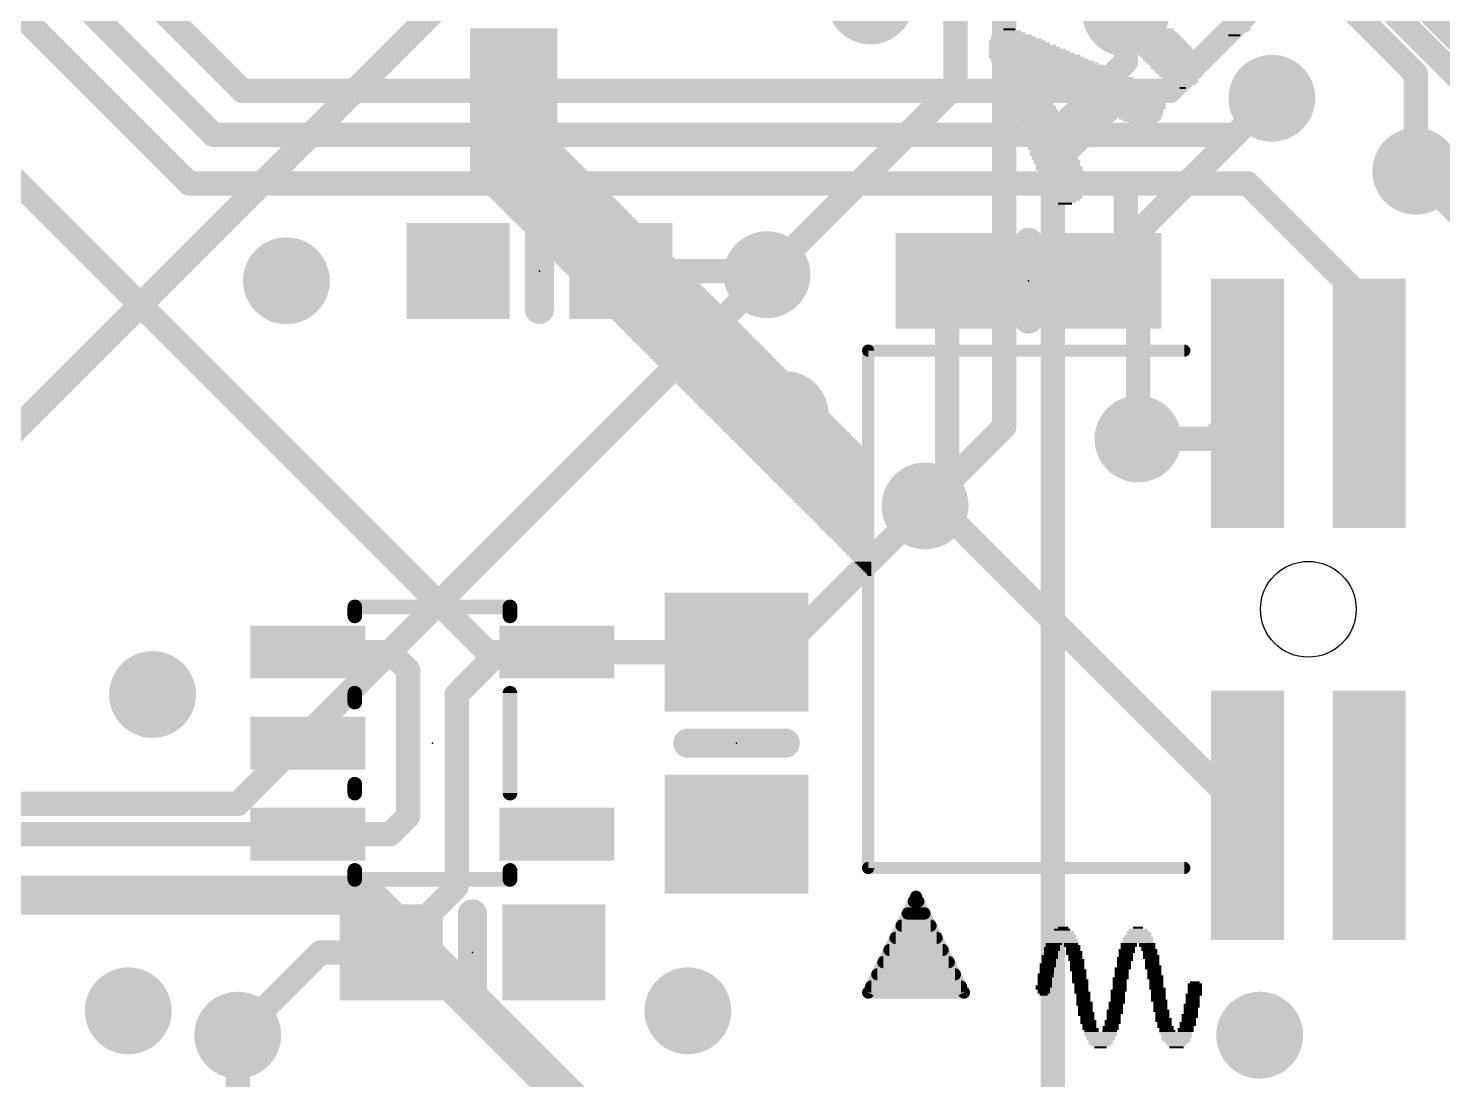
# Model space of a CAD drawing. Extents: x -3.3 to 68.7, y -0.1 to 53.5.
# Drawn here: x 39.6 to 54.36, y 7.92 to 18.89 of the extents above; entities that cross this region are included whole.
import ezdxf

# ---------------------------------------------------------------- set-up
doc = ezdxf.new("R2010")
doc.units = 0
for name, color, linetype in [('1', 12, 'CONTINUOUS'), ('16', 5, 'CONTINUOUS'), ('18', 3, 'CONTINUOUS'), ('20', 53, 'CONTINUOUS'), ('200', 4, 'CONTINUOUS'), ('21', 40, 'CONTINUOUS'), ('23', 53, 'CONTINUOUS')]:
    doc.layers.add(name, color=color, linetype=linetype)

# ---------------------------------------------------------------- blocks, each defined once
blk = doc.blocks.new('RECT')
blk.add_solid([(-0.5, -0.5), (0.5, -0.5), (-0.5, 0.5), (0.5, 0.5)])
blk = doc.blocks.new('ROUNDV')
at = {"const_width": 0.5}
blk.add_lwpolyline([(0, -0.25, 1), (0, 0.25, 1), (0, -0.25)], format="xyb", dxfattribs=at)

msp = doc.modelspace()

# ---------------------------------------------------------------- linework, layer by layer
at = {"layer": '1', "const_width": 0.254}
for points in [[(44.389, 12.38), (36.068, 20.701)], [(41.8338, 18.2372), (40.513, 19.558)], [(41.529, 17.78), (39.878, 19.431)], [(41.275, 17.272), (39.37, 19.177)], [(51.5112, 18.2372), (52.324, 19.05)], [(55.753, 17.145), (53.848, 19.05)], [(51.5112, 18.2372), (41.8338, 18.2372)], [(52.578, 18.161), (52.197, 17.78)], [(52.197, 17.78), (41.529, 17.78)], [(54.0806, 17.399), (54.864, 16.6156)], [(51.054, 17.272), (41.275, 17.272)], [(52.324, 17.272), (51.054, 17.272)], [(51.054, 16.422), (51.054, 17.272)], [(53.594, 16.002), (52.324, 17.272)], [(51.054, 16.422), (50.888, 16.256)], [(47.3075, 16.3576), (45.7826, 16.3576)], [(47.3075, 16.3576), (47.3075, 16.3195)], [(49.188, 16.256), (49.188, 13.813)], [(53.594, 16.002), (53.594, 15.875)], [(53.594, 15.875), (53.721, 15.748)], [(53.721, 15.748), (53.594, 15.621)], [(53.594, 15.621), (53.594, 14.977)], [(52.324, 14.977), (51.952, 14.605)], [(51.952, 14.605), (51.181, 14.605)], [(47.3075, 12.2555), (48.9585, 13.9065)], [(49.0945, 13.9065), (48.9585, 13.9065)], [(49.188, 13.813), (49.0945, 13.9065)], [(49.188, 13.813), (52.324, 10.677)], [(43.373, 12.38), (42.515, 12.38)], [(43.561, 12.192), (43.373, 12.38)], [(44.069, 11.938), (44.511, 12.38)], [(44.389, 12.38), (45.115, 12.38)], [(44.511, 12.38), (45.115, 12.38)], [(45.115, 12.38), (46.99, 12.38)], [(46.99, 12.38), (47.183, 12.38)], [(47.183, 12.38), (47.3075, 12.2555)], [(43.561, 10.668), (43.561, 12.192)], [(44.069, 11.938), (44.069, 9.9324)], [(43.373, 10.48), (43.561, 10.668)], [(42.515, 10.48), (39.309, 10.48)], [(42.515, 10.48), (43.373, 10.48)], [(44.069, 9.9324), (43.3832, 9.2466)], [(42.6476, 9.2466), (41.783, 8.382)], [(43.3832, 9.2466), (42.6476, 9.2466)]]:
    msp.add_lwpolyline(points, dxfattribs=at)
at = {"layer": '1', "const_width": 0.127}
for points in [[(41.8338, 18.3007, 1), (41.8338, 18.1737)], [(41.7889, 18.1923, 1), (41.8787, 18.2821)], [(51.4663, 18.2821, 1), (51.5561, 18.1923)], [(51.5112, 18.1737, 1), (51.5112, 18.3007)], [(52.6229, 18.1161, 1), (52.5331, 18.2059)], [(41.529, 17.8435, 1), (41.529, 17.7165)], [(41.4841, 17.7351, 1), (41.5739, 17.8249)], [(52.1521, 17.8249, 1), (52.2419, 17.7351)], [(52.197, 17.7165, 1), (52.197, 17.8435)], [(54.1255, 17.4439, 1), (54.0357, 17.3541)], [(41.275, 17.3355, 1), (41.275, 17.2085)], [(41.2301, 17.2271, 1), (41.3199, 17.3169)], [(51.054, 17.3355, 1), (51.054, 17.2085)], [(51.1175, 17.272, 1), (50.9905, 17.272)], [(51.054, 17.2085, 1), (51.054, 17.3355)], [(52.3689, 17.3169, 1), (52.2791, 17.2271)], [(52.324, 17.2085, 1), (52.324, 17.3355)], [(51.0989, 16.3771, 1), (51.0091, 16.4669)], [(45.7826, 16.4211, 1), (45.7826, 16.2941)], [(47.371, 16.3576, 1), (47.244, 16.3576)], [(47.3075, 16.2941, 1), (47.3075, 16.4211)], [(50.9905, 16.422, 1), (51.1175, 16.422)], [(47.244, 16.3195, 1), (47.371, 16.3195)], [(49.2515, 16.256, 1), (49.1245, 16.256)], [(50.8431, 16.3009, 1), (50.9329, 16.2111)], [(53.6575, 16.002, 1), (53.5305, 16.002)], [(53.5491, 15.9571, 1), (53.6389, 16.0469)], [(53.6389, 15.9199, 1), (53.5491, 15.8301)], [(53.5305, 15.875, 1), (53.6575, 15.875)], [(53.7659, 15.7031, 1), (53.6761, 15.7929)], [(53.6761, 15.7031, 1), (53.7659, 15.7929)], [(53.6575, 15.621, 1), (53.5305, 15.621)], [(53.5491, 15.6659, 1), (53.6389, 15.5761)], [(52.3689, 14.9321, 1), (52.2791, 15.0219)], [(53.5305, 14.977, 1), (53.6575, 14.977)], [(51.181, 14.6685, 1), (51.181, 14.5415)], [(51.9071, 14.6499, 1), (51.9969, 14.5601)], [(51.952, 14.5415, 1), (51.952, 14.6685)], [(48.9585, 13.97, 1), (48.9585, 13.843)], [(49.0034, 13.8616, 1), (48.9136, 13.9514)], [(49.1394, 13.9514, 1), (49.0496, 13.8616)], [(49.0945, 13.843, 1), (49.0945, 13.97)], [(49.2329, 13.8579, 1), (49.1431, 13.7681)], [(49.1431, 13.7681, 1), (49.2329, 13.8579)], [(49.1245, 13.813, 1), (49.2515, 13.813)], [(42.515, 12.4435, 1), (42.515, 12.3165)], [(43.4179, 12.4249, 1), (43.3281, 12.3351)], [(43.373, 12.3165, 1), (43.373, 12.4435)], [(44.389, 12.4435, 1), (44.389, 12.3165)], [(44.3441, 12.3351, 1), (44.4339, 12.4249)], [(44.511, 12.4435, 1), (44.511, 12.3165)], [(44.5559, 12.3351, 1), (44.4661, 12.4249)], [(45.115, 12.4435, 1), (45.115, 12.3165)], [(45.115, 12.3165, 1), (45.115, 12.4435)], [(45.115, 12.3165, 1), (45.115, 12.4435)], [(46.99, 12.4435, 1), (46.99, 12.3165)], [(46.99, 12.3165, 1), (46.99, 12.4435)], [(47.2279, 12.4249, 1), (47.1381, 12.3351)], [(47.183, 12.3165, 1), (47.183, 12.4435)], [(43.6245, 12.192, 1), (43.4975, 12.192)], [(43.5161, 12.1471, 1), (43.6059, 12.2369)], [(47.2626, 12.3004, 1), (47.3524, 12.2106)], [(47.2626, 12.2106, 1), (47.3524, 12.3004)], [(44.1325, 11.938, 1), (44.0055, 11.938)], [(44.0241, 11.9829, 1), (44.1139, 11.8931)], [(43.6059, 10.6231, 1), (43.5161, 10.7129)], [(52.2791, 10.6321, 1), (52.3689, 10.7219)], [(43.4975, 10.668, 1), (43.6245, 10.668)], [(42.515, 10.5435, 1), (42.515, 10.4165)], [(42.515, 10.4165, 1), (42.515, 10.5435)], [(43.3281, 10.5249, 1), (43.4179, 10.4351)], [(43.373, 10.4165, 1), (43.373, 10.5435)], [(44.1139, 9.8875, 1), (44.0241, 9.9773)], [(44.0055, 9.9324, 1), (44.1325, 9.9324)], [(42.6476, 9.3101, 1), (42.6476, 9.1831)], [(42.6925, 9.2017, 1), (42.6027, 9.2915)], [(43.3383, 9.2915, 1), (43.4281, 9.2017)], [(43.3832, 9.1831, 1), (43.3832, 9.3101)], [(41.7381, 8.4269, 1), (41.8279, 8.3371)]]:
    msp.add_lwpolyline(points, format="xyb", dxfattribs=at)
at = {"layer": '16'}
for points, const_width in [([(49.276, 26.035), (49.276, 18.288)], 0.254), ([(48.006, 23.241), (37.592, 12.827)], 0.254), ([(54.864, 18.415), (53.721, 19.558)], 0.254), ([(54.0806, 18.415), (53.2638, 19.2318)], 0.254), ([(49.784, 19.177), (49.784, 14.732)], 0.254), ([(51.054, 19.05), (51.054, 18.542)], 0.254), ([(51.054, 18.542), (50.292, 17.78)], 0.254), ([(54.0806, 17.399), (54.0806, 18.415)], 0.254), ([(49.276, 18.288), (47.3075, 16.3195)], 0.254), ([(52.578, 18.161), (51.181, 16.764)], 0.254), ([(50.292, 17.78), (50.292, 3.048)], 0.254), ([(51.181, 16.764), (51.181, 14.605)], 0.254), ([(47.3075, 16.3195), (41.783, 10.795)], 0.254), ([(49.784, 14.732), (48.9585, 13.9065)], 0.254), ([(41.783, 10.795), (27.051, 10.795)], 0.254), ([(30.6705, 9.8425), (43.1165, 9.8425)], 0.4064), ([(43.1165, 9.8425), (45.72, 7.239)], 0.4064), ([(41.783, 8.382), (41.783, 6.35)], 0.254)]:
    msp.add_lwpolyline(points, dxfattribs=dict(at, const_width=const_width))
for points, const_width in [([(50.9905, 18.542, 1), (51.1175, 18.542)], 0.127), ([(51.0989, 18.4971, 1), (51.0091, 18.5869)], 0.127), ([(54.1441, 18.415, 1), (54.0171, 18.415)], 0.127), ([(54.0357, 18.3701, 1), (54.1255, 18.4599)], 0.127), ([(49.2125, 18.288, 1), (49.3395, 18.288)], 0.127), ([(49.3209, 18.2431, 1), (49.2311, 18.3329)], 0.127), ([(52.6229, 18.1161, 1), (52.5331, 18.2059)], 0.127), ([(50.3555, 17.78, 1), (50.2285, 17.78)], 0.127), ([(50.2471, 17.8249, 1), (50.3369, 17.7351)], 0.127), ([(54.0171, 17.399, 1), (54.1441, 17.399)], 0.127), ([(51.2445, 16.764, 1), (51.1175, 16.764)], 0.127), ([(51.1361, 16.8089, 1), (51.2259, 16.7191)], 0.127), ([(47.2626, 16.3644, 1), (47.3524, 16.2746)], 0.127), ([(47.3524, 16.2746, 1), (47.2626, 16.3644)], 0.127), ([(49.7205, 14.732, 1), (49.8475, 14.732)], 0.127), ([(49.8289, 14.6871, 1), (49.7391, 14.7769)], 0.127), ([(51.1175, 14.605, 1), (51.2445, 14.605)], 0.127), ([(48.9136, 13.9514, 1), (49.0034, 13.8616)], 0.127), ([(41.7381, 10.8399, 1), (41.8279, 10.7501)], 0.127), ([(41.783, 10.7315, 1), (41.783, 10.8585)], 0.127), ([(43.1883, 9.9143, 1), (43.0447, 9.7707)], 0.2032), ([(43.1165, 9.7409, 1), (43.1165, 9.9441)], 0.2032), ([(41.8465, 8.382, 1), (41.7195, 8.382)], 0.127)]:
    msp.add_lwpolyline(points, format="xyb", dxfattribs=dict(at, const_width=const_width))
at = {"layer": '20'}
msp.add_circle((52.959, 12.827), 0.5, dxfattribs=at)
at = {"layer": '21'}
for points, const_width in [([(44.9326, 15.9576), (44.9326, 16.7576)], 0.3048), ([(50.038, 15.856), (50.038, 16.656)], 0.3048), ([(51.664, 15.527), (48.364, 15.527)], 0.127), ([(48.364, 15.527), (48.364, 10.127)], 0.127), ([(43.005, 12.852), (44.625, 12.852)], 0.1524), ([(43.005, 12.758), (43.005, 12.852)], 0.1524), ([(44.625, 12.852), (44.625, 12.758)], 0.1524), ([(43.005, 11.858), (43.005, 11.952)], 0.1524), ([(44.625, 11.952), (44.625, 10.908)], 0.1524), ([(46.482, 11.43), (47.498, 11.43)], 0.3048), ([(43.005, 10.908), (43.005, 11.002)], 0.1524), ([(48.364, 10.127), (51.664, 10.127)], 0.127), ([(43.005, 10.008), (43.005, 10.102)], 0.1524), ([(44.625, 10.008), (43.005, 10.008)], 0.1524), ([(44.625, 10.102), (44.625, 10.008)], 0.1524), ([(44.2332, 8.8466), (44.2332, 9.6466)], 0.3048), ([(48.864, 9.827), (48.364, 8.827)], 0.127), ([(48.84, 9.779), (48.888, 9.779)], 0.127), ([(49.364, 8.827), (48.864, 9.827)], 0.127), ([(48.7765, 9.652), (48.9515, 9.652)], 0.127), ([(48.6495, 9.398), (49.0785, 9.398)], 0.127), ([(48.713, 9.525), (49.015, 9.525)], 0.127), ([(48.586, 9.271), (49.142, 9.271)], 0.127), ([(48.5225, 9.144), (49.2055, 9.144)], 0.127), ([(48.459, 9.017), (49.269, 9.017)], 0.127), ([(48.364, 8.827), (49.364, 8.827)], 0.127), ([(48.3955, 8.89), (49.3325, 8.89)], 0.127)]:
    msp.add_lwpolyline(points, dxfattribs=dict(at, const_width=const_width))
for points, const_width in [([(45.0088, 16.7576, 1), (44.8564, 16.7576)], 0.1524), ([(50.1142, 16.656, 1), (49.9618, 16.656)], 0.1524), ([(44.8564, 15.9576, 1), (45.0088, 15.9576)], 0.1524), ([(49.9618, 15.856, 1), (50.1142, 15.856)], 0.1524), ([(48.364, 15.5588, 1), (48.364, 15.4953)], 0.0635), ([(48.3958, 15.527, 1), (48.3323, 15.527)], 0.0635), ([(51.664, 15.4953, 1), (51.664, 15.5588)], 0.0635), ([(43.005, 12.8901, 1), (43.005, 12.8139)], 0.0762), ([(43.0431, 12.852, 1), (42.9669, 12.852)], 0.0762), ([(44.6631, 12.852, 1), (44.5869, 12.852)], 0.0762), ([(44.625, 12.8139, 1), (44.625, 12.8901)], 0.0762), ([(42.9669, 12.758, 1), (43.0431, 12.758)], 0.0762), ([(44.5869, 12.758, 1), (44.6631, 12.758)], 0.0762), ([(43.0431, 11.952, 1), (42.9669, 11.952)], 0.0762), ([(44.6631, 11.952, 1), (44.5869, 11.952)], 0.0762), ([(42.9669, 11.858, 1), (43.0431, 11.858)], 0.0762), ([(46.482, 11.5062, 1), (46.482, 11.3538)], 0.1524), ([(47.498, 11.3538, 1), (47.498, 11.5062)], 0.1524), ([(43.0431, 11.002, 1), (42.9669, 11.002)], 0.0762), ([(42.9669, 10.908, 1), (43.0431, 10.908)], 0.0762), ([(44.5869, 10.908, 1), (44.6631, 10.908)], 0.0762), ([(48.364, 10.1588, 1), (48.364, 10.0953)], 0.0635), ([(51.664, 10.0953, 1), (51.664, 10.1588)], 0.0635), ([(43.0431, 10.102, 1), (42.9669, 10.102)], 0.0762), ([(43.005, 10.0461, 1), (43.005, 9.9699)], 0.0762), ([(42.9669, 10.008, 1), (43.0431, 10.008)], 0.0762), ([(44.6631, 10.102, 1), (44.5869, 10.102)], 0.0762), ([(44.5869, 10.008, 1), (44.6631, 10.008)], 0.0762), ([(44.625, 9.9699, 1), (44.625, 10.0461)], 0.0762), ([(48.3323, 10.127, 1), (48.3958, 10.127)], 0.0635), ([(44.3094, 9.6466, 1), (44.157, 9.6466)], 0.1524), ([(48.84, 9.8108, 1), (48.84, 9.7472)], 0.0635), ([(48.8924, 9.8412, 1), (48.8356, 9.8128)], 0.0635), ([(48.8924, 9.8128, 1), (48.8356, 9.8412)], 0.0635), ([(48.888, 9.7472, 1), (48.888, 9.8108)], 0.0635), ([(48.7765, 9.6838, 1), (48.7765, 9.6203)], 0.0635), ([(48.9515, 9.6203, 1), (48.9515, 9.6838)], 0.0635), ([(48.6495, 9.4298, 1), (48.6495, 9.3662)], 0.0635), ([(48.713, 9.5568, 1), (48.713, 9.4932)], 0.0635), ([(49.015, 9.4932, 1), (49.015, 9.5568)], 0.0635), ([(49.0785, 9.3662, 1), (49.0785, 9.4298)], 0.0635), ([(48.586, 9.3028, 1), (48.586, 9.2393)], 0.0635), ([(49.142, 9.2393, 1), (49.142, 9.3028)], 0.0635), ([(48.5225, 9.1758, 1), (48.5225, 9.1122)], 0.0635), ([(49.2055, 9.1122, 1), (49.2055, 9.1758)], 0.0635), ([(48.459, 9.0488, 1), (48.459, 8.9853)], 0.0635), ([(49.269, 8.9853, 1), (49.269, 9.0488)], 0.0635), ([(44.157, 8.8466, 1), (44.3094, 8.8466)], 0.1524), ([(48.364, 8.8588, 1), (48.364, 8.7952)], 0.0635), ([(48.3356, 8.8412, 1), (48.3924, 8.8128)], 0.0635), ([(48.3955, 8.9218, 1), (48.3955, 8.8582)], 0.0635), ([(49.3325, 8.8582, 1), (49.3325, 8.9218)], 0.0635), ([(49.3356, 8.8128, 1), (49.3924, 8.8412)], 0.0635), ([(49.364, 8.7952, 1), (49.364, 8.8588)], 0.0635)]:
    msp.add_lwpolyline(points, format="xyb", dxfattribs=dict(at, const_width=const_width))
at = {"layer": '23'}
for p in [(44.9326, 16.3576), (50.038, 16.256), (43.815, 11.43), (46.99, 11.43), (44.2332, 9.2466)]:
    msp.add_point(p, dxfattribs=at)

# ---------------------------------------------------------------- block references
at = {"layer": '1', "xscale": 1.075, "rotation": 180}
for p in [(44.0826, 16.3576), (45.7826, 16.3576), (49.188, 16.256), (50.888, 16.256), (43.3832, 9.2466), (45.0832, 9.2466)]:
    msp.add_blockref('RECT', p, dxfattribs=at)
at = {"layer": '1', "xscale": 0.76, "yscale": 2.6}
for p in [(52.324, 14.977), (53.594, 14.977), (52.324, 10.677), (53.594, 10.677)]:
    msp.add_blockref('RECT', p, dxfattribs=at)
at = {"layer": '1'}
for p, xscale, yscale, rotation in [((46.99, 12.38), 1.24, 1.5, 90), ((42.515, 12.38), 0.55, 1.2, 270), ((45.115, 12.38), 0.55, 1.2, 270), ((42.515, 11.43), 0.55, 1.2, 270), ((46.99, 10.48), 1.24, 1.5, 90), ((42.515, 10.48), 0.55, 1.2, 270), ((45.115, 10.48), 0.55, 1.2, 270)]:
    msp.add_blockref('RECT', p, dxfattribs=dict(at, xscale=xscale, yscale=yscale, rotation=rotation))
at = {"layer": '18', "xscale": 0.9064, "yscale": 0.9064}
for p in [(48.387, 19.177), (48.387, 19.177), (51.054, 19.05), (51.054, 19.05), (52.578, 18.161), (52.578, 18.161), (54.0806, 17.399), (54.0806, 17.399), (42.291, 16.256), (42.291, 16.256), (47.3075, 16.3195), (47.3075, 16.3195), (47.498, 14.859), (47.498, 14.859), (51.181, 14.605), (51.181, 14.605), (48.9585, 13.9065), (48.9585, 13.9065), (40.894, 11.938), (40.894, 11.938), (40.64, 8.636), (40.64, 8.636), (46.482, 8.636), (46.482, 8.636), (41.783, 8.382), (41.783, 8.382), (52.451, 8.382), (52.451, 8.382)]:
    msp.add_blockref('ROUNDV', p, dxfattribs=at)
at = {"layer": '200'}
for p, xscale, yscale in [((44.6621, 18.8807), 0.9119, 0.0211), ((44.6621, 18.8595), 0.9119, 0.0213), ((44.6621, 18.8383), 0.9119, 0.0211), ((44.6621, 18.8172), 0.9119, 0.0211), ((44.6621, 18.796), 0.9119, 0.0213), ((44.6621, 18.7748), 0.9119, 0.0211), ((44.6621, 18.7537), 0.9119, 0.0211), ((49.9224, 18.7537), 0.5918, 0.0211), ((49.8792, 18.796), 0.4648, 0.0213), ((49.911, 18.7748), 0.5283, 0.0211), ((49.8691, 18.8172), 0.4039, 0.0211), ((49.8488, 18.8383), 0.3175, 0.0211), ((49.8373, 18.8595), 0.254, 0.0213), ((49.8373, 18.8807), 0.127, 0.0211), ((51.2343, 18.8807), 0.635, 0.0211), ((51.2547, 18.8595), 0.635, 0.0213), ((51.2775, 18.8383), 0.635, 0.0211), ((51.2978, 18.8172), 0.635, 0.0211), ((51.3182, 18.796), 0.635, 0.0213), ((51.3398, 18.7748), 0.6325, 0.0211), ((51.3613, 18.7537), 0.635, 0.0211), ((52.1868, 18.8807), 0.3404, 0.0211), ((52.1868, 18.8595), 0.2946, 0.0213), ((52.1767, 18.8383), 0.2337, 0.0211), ((52.1868, 18.8172), 0.127, 0.0211), ((44.6621, 18.7325), 0.9119, 0.0213), ((44.6621, 18.7113), 0.9119, 0.0211), ((44.6621, 18.6902), 0.9119, 0.0211), ((44.6621, 18.669), 0.9119, 0.0213), ((44.6621, 18.6478), 0.9119, 0.0211), ((44.6621, 18.6267), 0.9119, 0.0211), ((44.6621, 18.6055), 0.9119, 0.0213), ((49.944, 18.7325), 0.635, 0.0213), ((50.0278, 18.669), 0.8026, 0.0213), ((50.0494, 18.6478), 0.8458, 0.0211), ((50.071, 18.6267), 0.889, 0.0211), ((49.9758, 18.7113), 0.6985, 0.0211), ((49.9961, 18.6902), 0.7391, 0.0211), ((50.1028, 18.6055), 0.9525, 0.0213), ((51.3817, 18.7325), 0.635, 0.0213), ((51.4032, 18.7113), 0.6375, 0.0211), ((51.4248, 18.6902), 0.635, 0.0211), ((51.4452, 18.669), 0.635, 0.0213), ((51.4668, 18.6478), 0.6375, 0.0211), ((51.4883, 18.6267), 0.635, 0.0211), ((51.5087, 18.6055), 0.635, 0.0213), ((44.6621, 18.5843), 0.9119, 0.0211), ((44.6621, 18.5632), 0.9119, 0.0211), ((44.6621, 18.542), 0.9119, 0.0213), ((44.6621, 18.5208), 0.9119, 0.0211), ((44.6621, 18.4997), 0.9119, 0.0211), ((44.6621, 18.4785), 0.9119, 0.0213), ((44.6621, 18.4573), 0.9119, 0.0211), ((50.1231, 18.5843), 0.9931, 0.0211), ((50.1548, 18.5632), 1.016, 0.0211), ((50.1866, 18.542), 1.0795, 0.0213), ((50.2183, 18.5208), 1.1024, 0.0211), ((50.2704, 18.4785), 1.2065, 0.0213), ((50.2501, 18.4997), 1.1659, 0.0211), ((50.3034, 18.4573), 1.2268, 0.0211), ((51.5201, 18.5843), 0.6121, 0.0211), ((51.5417, 18.5632), 0.6147, 0.0211), ((51.5518, 18.542), 0.5944, 0.0213), ((51.5633, 18.5208), 0.5715, 0.0211), ((51.5734, 18.4997), 0.5512, 0.0211), ((51.5836, 18.4785), 0.5309, 0.0213), ((51.595, 18.4573), 0.508, 0.0211), ((44.6621, 18.4362), 0.9119, 0.0211), ((44.6621, 18.415), 0.9119, 0.0213), ((44.6621, 18.3938), 0.9119, 0.0211), ((44.6621, 18.3727), 0.9119, 0.0211), ((44.6621, 18.3515), 0.9119, 0.0213), ((44.6621, 18.3303), 0.9119, 0.0211), ((44.6621, 18.3092), 0.9119, 0.0211), ((50.3352, 18.4362), 1.2903, 0.0211), ((50.3669, 18.415), 1.3132, 0.0213), ((50.419, 18.3727), 1.4173, 0.0211), ((50.3873, 18.3938), 1.3538, 0.0211), ((50.4507, 18.3515), 1.4402, 0.0213), ((50.4825, 18.3303), 1.5037, 0.0211), ((50.5155, 18.3092), 1.524, 0.0211), ((51.6052, 18.4362), 0.4877, 0.0211), ((51.6153, 18.415), 0.4674, 0.0213), ((51.6268, 18.3938), 0.4445, 0.0211), ((51.6255, 18.3727), 0.4013, 0.0211), ((51.6255, 18.3515), 0.3607, 0.0213), ((51.6369, 18.3303), 0.3378, 0.0211), ((51.6471, 18.3092), 0.2769, 0.0211), ((44.6621, 18.288), 0.9119, 0.0213), ((44.6621, 18.2668), 0.9119, 0.0211), ((44.6621, 18.2457), 0.9119, 0.0211), ((44.6621, 18.2245), 0.9119, 0.0213), ((44.6621, 18.2033), 0.9119, 0.0211), ((44.6621, 18.1822), 0.9119, 0.0211), ((44.6621, 18.161), 0.9119, 0.0213), ((49.9859, 18.288), 0.4648, 0.0213), ((49.9961, 18.2668), 0.4445, 0.0211), ((50.0063, 18.2457), 0.4648, 0.0211), ((50.0063, 18.2245), 0.4648, 0.0213), ((50.0278, 18.2033), 0.4674, 0.0211), ((50.0278, 18.1822), 0.4674, 0.0211), ((50.0494, 18.161), 0.4648, 0.0213), ((50.7784, 18.288), 1.0795, 0.0213), ((50.8114, 18.2668), 1.0998, 0.0211), ((50.8419, 18.2457), 1.0795, 0.0211), ((50.8749, 18.2245), 1.0592, 0.0213), ((50.9067, 18.2033), 1.0363, 0.0211), ((50.927, 18.1822), 0.9957, 0.0211), ((50.9588, 18.161), 0.9728, 0.0213), ((51.6369, 18.288), 0.2108, 0.0213), ((51.6471, 18.2668), 0.0635, 0.0211), ((44.6621, 18.1398), 0.9119, 0.0211), ((44.6621, 18.1187), 0.9119, 0.0211), ((44.6621, 18.0975), 0.9119, 0.0213), ((44.6621, 18.0763), 0.9119, 0.0211), ((44.6621, 18.0552), 0.9119, 0.0211), ((44.6621, 18.034), 0.9119, 0.0213), ((44.6621, 18.0128), 0.9119, 0.0211), ((50.0494, 18.1398), 0.4648, 0.0211), ((50.0697, 18.1187), 0.4648, 0.0211), ((50.0697, 18.0975), 0.4648, 0.0213), ((50.0812, 18.0763), 0.4877, 0.0211), ((50.0913, 18.0552), 0.4674, 0.0211), ((50.1015, 18.034), 0.4877, 0.0213), ((50.1129, 18.0128), 0.4648, 0.0211), ((50.9588, 18.0128), 0.9728, 0.0211), ((50.9689, 18.034), 0.9525, 0.0213), ((50.9918, 18.0552), 0.9525, 0.0211), ((50.9905, 18.1398), 0.9093, 0.0211), ((51.0019, 18.0763), 0.9322, 0.0211), ((51.0121, 18.0975), 0.9119, 0.0213), ((51.0235, 18.1187), 0.889, 0.0211), ((44.6621, 17.9917), 0.9119, 0.0211), ((44.6621, 17.9705), 0.9119, 0.0213), ((44.6621, 17.9493), 0.9119, 0.0211), ((44.6621, 17.9282), 0.9119, 0.0211), ((44.6621, 17.907), 0.9119, 0.0213), ((44.6621, 17.8858), 0.9119, 0.0211), ((44.6621, 17.8647), 0.9119, 0.0211), ((50.1231, 17.9917), 0.4851, 0.0211), ((50.1231, 17.9705), 0.4851, 0.0213), ((50.1447, 17.9493), 0.4877, 0.0211), ((50.419, 17.9282), 1.0363, 0.0211), ((50.419, 17.907), 0.9957, 0.0213), ((50.4088, 17.8858), 0.9754, 0.0211), ((50.4088, 17.8647), 0.9296, 0.0211), ((50.6844, 17.9493), 0.5512, 0.0211), ((50.927, 17.9705), 0.9957, 0.0213), ((50.9486, 17.9917), 0.9931, 0.0211), ((51.2026, 17.9493), 0.4445, 0.0211), ((51.214, 17.9282), 0.381, 0.0211), ((51.2331, 17.907), 0.2972, 0.0213), ((51.2343, 17.8858), 0.2134, 0.0211), ((44.6621, 17.8435), 0.9119, 0.0213), ((44.6621, 17.8223), 0.9119, 0.0211), ((44.6621, 17.8012), 0.9119, 0.0211), ((44.6621, 17.78), 0.9119, 0.0213), ((44.6621, 17.7588), 0.9119, 0.0211), ((44.6621, 17.7377), 0.9119, 0.0211), ((44.6621, 17.7165), 0.9119, 0.0213), ((50.3987, 17.8435), 0.9093, 0.0213), ((50.3885, 17.8223), 0.889, 0.0211), ((50.3771, 17.78), 0.8255, 0.0213), ((50.3873, 17.8012), 0.8458, 0.0211), ((50.3771, 17.7588), 0.7849, 0.0211), ((50.3657, 17.7377), 0.762, 0.0211), ((50.3669, 17.7165), 0.7188, 0.0213), ((44.6938, 17.653), 0.9754, 0.0213), ((44.6723, 17.6953), 0.9322, 0.0211), ((44.6824, 17.6742), 0.9525, 0.0211), ((44.704, 17.6318), 0.9957, 0.0211), ((44.7142, 17.6107), 1.016, 0.0211), ((44.7256, 17.5895), 1.0389, 0.0213), ((44.7358, 17.5683), 1.0592, 0.0211), ((50.3453, 17.6742), 0.6756, 0.0211), ((50.3568, 17.6953), 0.6985, 0.0211), ((50.3453, 17.653), 0.635, 0.0213), ((50.3352, 17.6318), 0.6147, 0.0211), ((50.3339, 17.6107), 0.5715, 0.0211), ((50.3136, 17.5683), 0.5309, 0.0211), ((50.3238, 17.5895), 0.5512, 0.0213), ((44.7573, 17.526), 1.1024, 0.0213), ((44.8094, 17.4202), 1.2065, 0.0211), ((44.7459, 17.5472), 1.0795, 0.0211), ((44.7675, 17.5048), 1.1227, 0.0211), ((44.7777, 17.4837), 1.143, 0.0211), ((44.7891, 17.4625), 1.1659, 0.0213), ((44.7993, 17.4413), 1.1862, 0.0211), ((50.3136, 17.5472), 0.4851, 0.0211), ((50.3136, 17.526), 0.4851, 0.0213), ((50.3352, 17.5048), 0.4877, 0.0211), ((50.3352, 17.4837), 0.4877, 0.0211), ((50.3453, 17.4625), 0.4674, 0.0213), ((50.3555, 17.4413), 0.4877, 0.0211), ((50.3555, 17.4202), 0.4877, 0.0211), ((44.8208, 17.399), 1.2294, 0.0213), ((44.831, 17.3778), 1.2497, 0.0211), ((44.8412, 17.3567), 1.27, 0.0211), ((44.8526, 17.3355), 1.2929, 0.0213), ((44.8742, 17.3143), 1.2903, 0.0211), ((44.8945, 17.2932), 1.2903, 0.0211), ((44.9161, 17.272), 1.2929, 0.0213), ((50.3771, 17.399), 0.4851, 0.0213), ((50.3771, 17.3778), 0.4851, 0.0211), ((50.3987, 17.3355), 0.4877, 0.0213), ((50.3987, 17.3143), 0.4877, 0.0211), ((50.3873, 17.3567), 0.4648, 0.0211), ((50.4088, 17.2932), 0.4674, 0.0211), ((50.4088, 17.272), 0.4674, 0.0213), ((44.9377, 17.2508), 1.2903, 0.0211), ((44.958, 17.2297), 1.2903, 0.0211), ((44.9796, 17.2085), 1.2929, 0.0213), ((45.0012, 17.1873), 1.2903, 0.0211), ((45.0215, 17.1662), 1.2903, 0.0211), ((45.0431, 17.145), 1.2929, 0.0213), ((45.0647, 17.1238), 1.2903, 0.0211), ((50.4203, 17.2508), 0.4445, 0.0211), ((50.4203, 17.2297), 0.4445, 0.0211), ((50.4304, 17.2085), 0.4242, 0.0213), ((50.4304, 17.1873), 0.4242, 0.0211), ((50.419, 17.145), 0.3607, 0.0213), ((50.4292, 17.1662), 0.381, 0.0211), ((50.4304, 17.1238), 0.3378, 0.0211), ((45.085, 17.1027), 1.2903, 0.0211), ((45.1066, 17.0815), 1.2929, 0.0213), ((45.1282, 17.0603), 1.2903, 0.0211), ((45.1485, 17.0392), 1.2903, 0.0211), ((45.1701, 17.018), 1.2929, 0.0213), ((45.1917, 16.9968), 1.2903, 0.0211), ((45.212, 16.9757), 1.2903, 0.0211), ((50.4304, 17.1027), 0.2972, 0.0211), ((50.4304, 17.0815), 0.2108, 0.0213), ((50.419, 17.0603), 0.1473, 0.0211), ((45.2336, 16.9545), 1.2929, 0.0213), ((45.2552, 16.9333), 1.2903, 0.0211), ((45.2755, 16.9122), 1.2903, 0.0211), ((45.2971, 16.891), 1.2929, 0.0213), ((45.3187, 16.8698), 1.2903, 0.0211), ((45.339, 16.8487), 1.2903, 0.0211), ((45.3606, 16.8275), 1.2929, 0.0213), ((45.3822, 16.8063), 1.2903, 0.0211), ((45.4025, 16.7852), 1.2903, 0.0211), ((45.4241, 16.764), 1.2929, 0.0213), ((45.4457, 16.7428), 1.2903, 0.0211), ((45.466, 16.7217), 1.2903, 0.0211), ((45.4876, 16.7005), 1.2929, 0.0213), ((45.5092, 16.6793), 1.2903, 0.0211), ((45.5295, 16.6582), 1.2903, 0.0211), ((45.5511, 16.637), 1.2929, 0.0213), ((45.5727, 16.6158), 1.2903, 0.0211), ((45.593, 16.5947), 1.2903, 0.0211), ((45.6146, 16.5735), 1.2929, 0.0213), ((45.6362, 16.5523), 1.2903, 0.0211), ((45.6565, 16.5312), 1.2903, 0.0211), ((45.6781, 16.51), 1.2929, 0.0213), ((45.6997, 16.4888), 1.2903, 0.0211), ((45.72, 16.4677), 1.2903, 0.0211), ((45.7416, 16.4465), 1.2929, 0.0213), ((45.7632, 16.4253), 1.2903, 0.0211), ((45.7835, 16.4042), 1.2903, 0.0211), ((45.8051, 16.383), 1.2929, 0.0213), ((45.8267, 16.3618), 1.2903, 0.0211), ((45.847, 16.3407), 1.2903, 0.0211), ((45.8686, 16.3195), 1.2929, 0.0213), ((45.8902, 16.2983), 1.2903, 0.0211), ((45.9105, 16.2772), 1.2903, 0.0211), ((45.9321, 16.256), 1.2929, 0.0213), ((45.9537, 16.2348), 1.2903, 0.0211), ((45.974, 16.2137), 1.2903, 0.0211), ((45.9956, 16.1925), 1.2929, 0.0213), ((46.0172, 16.1713), 1.2903, 0.0211), ((46.0375, 16.1502), 1.2903, 0.0211), ((46.0591, 16.129), 1.2929, 0.0213), ((46.0807, 16.1078), 1.2903, 0.0211), ((46.101, 16.0867), 1.2903, 0.0211), ((46.1226, 16.0655), 1.2929, 0.0213), ((46.1442, 16.0443), 1.2903, 0.0211), ((46.1645, 16.0232), 1.2903, 0.0211), ((46.1861, 16.002), 1.2929, 0.0213), ((46.2077, 15.9808), 1.2903, 0.0211), ((46.228, 15.9597), 1.2903, 0.0211), ((46.2496, 15.9385), 1.2929, 0.0213), ((46.2712, 15.9173), 1.2903, 0.0211), ((46.2915, 15.8962), 1.2903, 0.0211), ((46.3131, 15.875), 1.2929, 0.0213), ((46.3347, 15.8538), 1.2903, 0.0211), ((46.355, 15.8327), 1.2903, 0.0211), ((46.3766, 15.8115), 1.2929, 0.0213), ((46.3982, 15.7903), 1.2903, 0.0211), ((46.4185, 15.7692), 1.2903, 0.0211), ((46.4401, 15.748), 1.2929, 0.0213), ((46.4617, 15.7268), 1.2903, 0.0211), ((46.482, 15.7057), 1.2903, 0.0211), ((46.5036, 15.6845), 1.2929, 0.0213), ((46.5252, 15.6633), 1.2903, 0.0211), ((46.5455, 15.6422), 1.2903, 0.0211), ((46.5671, 15.621), 1.2929, 0.0213), ((46.5887, 15.5998), 1.2903, 0.0211), ((46.609, 15.5787), 1.2903, 0.0211), ((46.6306, 15.5575), 1.2929, 0.0213), ((46.6522, 15.5363), 1.2903, 0.0211), ((46.6725, 15.5152), 1.2903, 0.0211), ((46.6941, 15.494), 1.2929, 0.0213), ((46.7157, 15.4728), 1.2903, 0.0211), ((46.736, 15.4517), 1.2903, 0.0211), ((46.7576, 15.4305), 1.2929, 0.0213), ((46.7792, 15.4093), 1.2903, 0.0211), ((46.7995, 15.3882), 1.2903, 0.0211), ((46.8211, 15.367), 1.2929, 0.0213), ((46.8427, 15.3458), 1.2903, 0.0211), ((46.863, 15.3247), 1.2903, 0.0211), ((46.8846, 15.3035), 1.2929, 0.0213), ((46.9062, 15.2823), 1.2903, 0.0211), ((46.9265, 15.2612), 1.2903, 0.0211), ((46.9481, 15.24), 1.2929, 0.0213), ((46.9697, 15.2188), 1.2903, 0.0211), ((46.99, 15.1977), 1.2903, 0.0211), ((47.0116, 15.1765), 1.2929, 0.0213), ((47.0332, 15.1553), 1.2903, 0.0211), ((47.0535, 15.1342), 1.2903, 0.0211), ((47.0751, 15.113), 1.2929, 0.0213), ((47.0967, 15.0918), 1.2903, 0.0211), ((47.117, 15.0707), 1.2903, 0.0211), ((47.1386, 15.0495), 1.2929, 0.0213), ((47.1602, 15.0283), 1.2903, 0.0211), ((47.1805, 15.0072), 1.2903, 0.0211), ((47.2021, 14.986), 1.2929, 0.0213), ((47.2237, 14.9648), 1.2903, 0.0211), ((47.244, 14.9437), 1.2903, 0.0211), ((47.2656, 14.9225), 1.2929, 0.0213), ((47.2872, 14.9013), 1.2903, 0.0211), ((47.3075, 14.8802), 1.2903, 0.0211), ((47.3291, 14.859), 1.2929, 0.0213), ((47.3507, 14.8378), 1.2903, 0.0211), ((47.371, 14.8167), 1.2903, 0.0211), ((47.3926, 14.7955), 1.2929, 0.0213), ((47.4142, 14.7743), 1.2903, 0.0211), ((47.4345, 14.7532), 1.2903, 0.0211), ((47.4561, 14.732), 1.2929, 0.0213), ((47.4777, 14.7108), 1.2903, 0.0211), ((47.498, 14.6897), 1.2903, 0.0211), ((47.5196, 14.6685), 1.2929, 0.0213), ((47.5412, 14.6473), 1.2903, 0.0211), ((47.5615, 14.6262), 1.2903, 0.0211), ((47.5831, 14.605), 1.2929, 0.0213), ((47.6047, 14.5838), 1.2903, 0.0211), ((47.625, 14.5627), 1.2903, 0.0211), ((47.6466, 14.5415), 1.2929, 0.0213), ((47.6682, 14.5203), 1.2903, 0.0211), ((47.6885, 14.4992), 1.2903, 0.0211), ((47.7101, 14.478), 1.2929, 0.0213), ((47.7317, 14.4568), 1.2903, 0.0211), ((47.752, 14.4357), 1.2903, 0.0211), ((47.7622, 14.4145), 1.27, 0.0213), ((47.7736, 14.3933), 1.2471, 0.0211), ((47.7838, 14.3722), 1.2268, 0.0211), ((47.7939, 14.351), 1.2065, 0.0213), ((47.8053, 14.3298), 1.1836, 0.0211), ((47.8155, 14.3087), 1.1633, 0.0211), ((47.8257, 14.2875), 1.143, 0.0213), ((47.8371, 14.2663), 1.1201, 0.0211), ((47.8473, 14.2452), 1.0998, 0.0211), ((47.8574, 14.224), 1.0795, 0.0213), ((47.8688, 14.2028), 1.0566, 0.0211), ((47.879, 14.1817), 1.0363, 0.0211), ((47.8892, 14.1605), 1.016, 0.0213), ((47.9006, 14.1393), 0.9931, 0.0211), ((47.9108, 14.1182), 0.9728, 0.0211), ((47.9209, 14.097), 0.9525, 0.0213), ((47.9323, 14.0758), 0.9296, 0.0211), ((47.9425, 14.0547), 0.9093, 0.0211), ((47.9527, 14.0335), 0.889, 0.0213), ((47.9641, 14.0123), 0.8661, 0.0211), ((47.9743, 13.9912), 0.8458, 0.0211), ((47.9844, 13.97), 0.8255, 0.0213), ((47.9958, 13.9488), 0.8026, 0.0211), ((48.006, 13.9277), 0.7823, 0.0211), ((48.0162, 13.9065), 0.762, 0.0213), ((48.0276, 13.8853), 0.7391, 0.0211), ((48.0378, 13.8642), 0.7188, 0.0211), ((48.0479, 13.843), 0.6985, 0.0213), ((48.0593, 13.8218), 0.6756, 0.0211), ((48.0695, 13.8007), 0.6553, 0.0211), ((48.0797, 13.7795), 0.635, 0.0213), ((48.0911, 13.7583), 0.6121, 0.0211), ((48.1013, 13.7372), 0.5918, 0.0211), ((48.1114, 13.716), 0.5715, 0.0213), ((48.1228, 13.6948), 0.5486, 0.0211), ((48.133, 13.6737), 0.5283, 0.0211), ((48.1432, 13.6525), 0.508, 0.0213), ((48.1546, 13.6313), 0.4851, 0.0211), ((48.1648, 13.6102), 0.4648, 0.0211), ((48.1749, 13.589), 0.4445, 0.0213), ((48.1863, 13.5678), 0.4216, 0.0211), ((48.1965, 13.5467), 0.4013, 0.0211), ((48.2067, 13.5255), 0.381, 0.0213), ((48.2181, 13.5043), 0.3581, 0.0211), ((48.2283, 13.4832), 0.3378, 0.0211), ((48.2384, 13.462), 0.3175, 0.0213), ((48.2498, 13.4408), 0.2946, 0.0211), ((48.26, 13.4197), 0.2743, 0.0211), ((48.2702, 13.3985), 0.254, 0.0213), ((48.2816, 13.3773), 0.2311, 0.0211), ((48.2918, 13.3562), 0.2108, 0.0211), ((48.3019, 13.335), 0.1905, 0.0213), ((48.3133, 13.3138), 0.1676, 0.0211), ((48.3235, 13.2927), 0.1473, 0.0211), ((48.3337, 13.2715), 0.127, 0.0213), ((48.3451, 13.2503), 0.1041, 0.0211), ((48.3553, 13.2292), 0.0838, 0.0211), ((48.3654, 13.208), 0.0635, 0.0213), ((48.3768, 13.1868), 0.0406, 0.0211), ((50.3885, 9.4403), 0.254, 0.0211), ((50.3987, 9.4615), 0.2337, 0.0213), ((50.3873, 9.4827), 0.1702, 0.0211), ((50.3987, 9.5038), 0.1067, 0.0211), ((51.181, 9.4615), 0.2337, 0.0213), ((51.1912, 9.4403), 0.254, 0.0211), ((51.181, 9.4827), 0.193, 0.0211), ((51.181, 9.5038), 0.1067, 0.0211), ((50.2818, 9.2922), 0.1676, 0.0211), ((50.3034, 9.3345), 0.1702, 0.0213), ((50.3873, 9.3557), 0.3378, 0.0211), ((50.292, 9.3133), 0.1473, 0.0211), ((50.3974, 9.3768), 0.3175, 0.0211), ((50.3873, 9.398), 0.2972, 0.0213), ((50.3987, 9.4192), 0.2743, 0.0211), ((50.4939, 9.3133), 0.1702, 0.0211), ((50.4825, 9.3345), 0.1473, 0.0213), ((50.5041, 9.2922), 0.1499, 0.0211), ((51.0858, 9.3345), 0.1702, 0.0213), ((51.0858, 9.3133), 0.1702, 0.0211), ((51.0743, 9.2922), 0.1473, 0.0211), ((51.1823, 9.398), 0.3175, 0.0213), ((51.1823, 9.3768), 0.3175, 0.0211), ((51.1823, 9.3557), 0.3175, 0.0211), ((51.181, 9.4192), 0.2743, 0.0211), ((51.2763, 9.3345), 0.1702, 0.0213), ((51.2763, 9.3133), 0.1702, 0.0211), ((51.2877, 9.2922), 0.1473, 0.0211), ((50.2602, 9.2075), 0.1702, 0.0213), ((50.2602, 9.1863), 0.1702, 0.0211), ((50.2501, 9.1652), 0.1499, 0.0211), ((50.2501, 9.144), 0.1499, 0.0213), ((50.2818, 9.271), 0.1676, 0.0213), ((50.2717, 9.2498), 0.1473, 0.0211), ((50.2717, 9.2287), 0.1473, 0.0211), ((50.5041, 9.271), 0.1499, 0.0213), ((50.5143, 9.2498), 0.1702, 0.0211), ((50.5143, 9.2287), 0.1702, 0.0211), ((50.5257, 9.2075), 0.1473, 0.0213), ((50.5257, 9.1863), 0.1473, 0.0211), ((50.5358, 9.1652), 0.1676, 0.0211), ((50.546, 9.144), 0.1473, 0.0213), ((51.0438, 9.1863), 0.1676, 0.0211), ((51.0438, 9.1652), 0.1676, 0.0211), ((51.0337, 9.144), 0.1473, 0.0213), ((51.0642, 9.271), 0.1676, 0.0213), ((51.0642, 9.2498), 0.1676, 0.0211), ((51.054, 9.2287), 0.1473, 0.0211), ((51.054, 9.2075), 0.1473, 0.0213), ((51.2978, 9.271), 0.1676, 0.0213), ((51.308, 9.2498), 0.1473, 0.0211), ((51.308, 9.2287), 0.1473, 0.0211), ((51.3194, 9.2075), 0.1702, 0.0213), ((51.3194, 9.1863), 0.1702, 0.0211), ((51.3296, 9.1652), 0.1499, 0.0211), ((51.3296, 9.144), 0.1499, 0.0213), ((50.2183, 9.017), 0.1676, 0.0213), ((50.2399, 9.1228), 0.1702, 0.0211), ((50.2399, 9.1017), 0.1702, 0.0211), ((50.2285, 9.0805), 0.1473, 0.0213), ((50.2285, 9.0593), 0.1473, 0.0211), ((50.2285, 9.0382), 0.1473, 0.0211), ((50.546, 9.1228), 0.1473, 0.0211), ((50.546, 9.1017), 0.1473, 0.0211), ((50.546, 9.0805), 0.1473, 0.0213), ((50.5574, 9.0593), 0.1702, 0.0211), ((50.5676, 9.0382), 0.1499, 0.0211), ((50.5676, 9.017), 0.1499, 0.0213), ((51.0222, 9.0805), 0.1702, 0.0213), ((51.0108, 9.0593), 0.1473, 0.0211), ((51.0108, 9.0382), 0.1473, 0.0211), ((51.0108, 9.017), 0.1473, 0.0213), ((51.0337, 9.1228), 0.1473, 0.0211), ((51.0337, 9.1017), 0.1473, 0.0211), ((51.3296, 9.1228), 0.1499, 0.0211), ((51.3398, 9.1017), 0.1702, 0.0211), ((51.3398, 9.0805), 0.1702, 0.0213), ((51.3512, 9.0593), 0.1473, 0.0211), ((51.3512, 9.0382), 0.1473, 0.0211), ((51.3512, 9.017), 0.1473, 0.0213), ((50.1866, 8.8688), 0.1499, 0.0211), ((50.1968, 8.89), 0.1702, 0.0213), ((50.2183, 8.9958), 0.1676, 0.0211), ((50.2082, 8.9747), 0.1473, 0.0211), ((50.2082, 8.9535), 0.1473, 0.0213), ((50.2082, 8.9323), 0.1473, 0.0211), ((50.2082, 8.9112), 0.1473, 0.0211), ((50.5676, 8.9958), 0.1499, 0.0211), ((50.5676, 8.9747), 0.1499, 0.0211), ((50.5778, 8.9535), 0.1702, 0.0213), ((50.5778, 8.9323), 0.1702, 0.0211), ((50.5892, 8.9112), 0.1473, 0.0211), ((50.5892, 8.89), 0.1473, 0.0213), ((50.5892, 8.8688), 0.1473, 0.0211), ((50.9905, 8.9535), 0.1473, 0.0213), ((50.9905, 8.9323), 0.1473, 0.0211), ((50.9905, 8.9112), 0.1473, 0.0211), ((50.9905, 8.89), 0.1473, 0.0213), ((50.9905, 8.8688), 0.1473, 0.0211), ((51.0007, 8.9747), 0.1676, 0.0211), ((51.0108, 8.9958), 0.1473, 0.0211), ((51.3613, 8.9958), 0.1676, 0.0211), ((51.3613, 8.9747), 0.1676, 0.0211), ((51.3715, 8.9535), 0.1473, 0.0213), ((51.3715, 8.9323), 0.1473, 0.0211), ((51.3715, 8.9112), 0.1473, 0.0211), ((51.3715, 8.89), 0.1473, 0.0213), ((51.3829, 8.8688), 0.1702, 0.0211), ((51.7741, 8.9112), 0.1499, 0.0211), ((51.7741, 8.89), 0.1499, 0.0213), ((51.7741, 8.8688), 0.1499, 0.0211), ((51.7741, 8.9323), 0.1041, 0.0211), ((50.198, 8.8477), 0.127, 0.0211), ((50.198, 8.8265), 0.127, 0.0213), ((50.1968, 8.8053), 0.0838, 0.0211), ((50.5892, 8.8477), 0.1473, 0.0211), ((50.5993, 8.8265), 0.1676, 0.0213), ((50.6095, 8.8053), 0.1473, 0.0211), ((50.6095, 8.7842), 0.1473, 0.0211), ((50.6095, 8.763), 0.1473, 0.0213), ((50.6095, 8.7418), 0.1473, 0.0211), ((50.6209, 8.7207), 0.1702, 0.0211), ((50.9588, 8.7207), 0.1702, 0.0211), ((50.9803, 8.8477), 0.1676, 0.0211), ((50.9702, 8.8265), 0.1473, 0.0213), ((50.9702, 8.8053), 0.1473, 0.0211), ((50.9702, 8.7842), 0.1473, 0.0211), ((50.9702, 8.763), 0.1473, 0.0213), ((50.9702, 8.7418), 0.1473, 0.0211), ((51.3931, 8.8477), 0.1499, 0.0211), ((51.3931, 8.8265), 0.1499, 0.0213), ((51.3931, 8.8053), 0.1499, 0.0211), ((51.3931, 8.7842), 0.1499, 0.0211), ((51.3931, 8.763), 0.1499, 0.0213), ((51.4032, 8.7418), 0.1702, 0.0211), ((51.4147, 8.7207), 0.1473, 0.0211), ((51.7639, 8.8053), 0.1702, 0.0211), ((51.7525, 8.7842), 0.1473, 0.0211), ((51.7525, 8.763), 0.1473, 0.0213), ((51.7525, 8.7418), 0.1473, 0.0211), ((51.7525, 8.7207), 0.1473, 0.0211), ((51.7741, 8.8477), 0.1499, 0.0211), ((51.7741, 8.8265), 0.1499, 0.0213), ((50.6209, 8.6995), 0.1702, 0.0213), ((50.6412, 8.6148), 0.1702, 0.0211), ((50.6412, 8.5937), 0.1702, 0.0211), ((50.6311, 8.6783), 0.1499, 0.0211), ((50.6311, 8.6572), 0.1499, 0.0211), ((50.6311, 8.636), 0.1499, 0.0213), ((50.6527, 8.5725), 0.1473, 0.0213), ((50.9384, 8.636), 0.1702, 0.0213), ((50.9384, 8.6148), 0.1702, 0.0211), ((50.927, 8.5937), 0.1473, 0.0211), ((50.927, 8.5725), 0.1473, 0.0213), ((50.9486, 8.6995), 0.1499, 0.0213), ((50.9486, 8.6783), 0.1499, 0.0211), ((50.9486, 8.6572), 0.1499, 0.0211), ((51.4248, 8.636), 0.1676, 0.0213), ((51.4147, 8.6995), 0.1473, 0.0213), ((51.4147, 8.6783), 0.1473, 0.0211), ((51.4147, 8.6572), 0.1473, 0.0211), ((51.435, 8.6148), 0.1473, 0.0211), ((51.435, 8.5937), 0.1473, 0.0211), ((51.435, 8.5725), 0.1473, 0.0213), ((51.7208, 8.5937), 0.1702, 0.0211), ((51.7208, 8.5725), 0.1702, 0.0213), ((51.7309, 8.6572), 0.1499, 0.0211), ((51.7309, 8.636), 0.1499, 0.0213), ((51.7309, 8.6148), 0.1499, 0.0211), ((51.7411, 8.6995), 0.1702, 0.0213), ((51.7411, 8.6783), 0.1702, 0.0211), ((50.6628, 8.5302), 0.1676, 0.0211), ((50.6628, 8.509), 0.1676, 0.0213), ((50.6527, 8.5513), 0.1473, 0.0211), ((50.6844, 8.4455), 0.1702, 0.0213), ((50.673, 8.4878), 0.1473, 0.0211), ((50.673, 8.4667), 0.1473, 0.0211), ((50.6946, 8.4243), 0.1499, 0.0211), ((50.8953, 8.4667), 0.1702, 0.0211), ((50.8953, 8.4455), 0.1702, 0.0213), ((50.8851, 8.4243), 0.1499, 0.0211), ((50.9168, 8.5302), 0.1676, 0.0211), ((50.9168, 8.509), 0.1676, 0.0213), ((50.9067, 8.4878), 0.1473, 0.0211), ((50.927, 8.5513), 0.1473, 0.0211), ((51.4464, 8.5513), 0.1702, 0.0211), ((51.4464, 8.5302), 0.1702, 0.0211), ((51.4566, 8.509), 0.1499, 0.0213), ((51.4566, 8.4878), 0.1499, 0.0211), ((51.4668, 8.4667), 0.1702, 0.0211), ((51.4883, 8.4243), 0.1676, 0.0211), ((51.4782, 8.4455), 0.1473, 0.0213), ((51.6788, 8.4455), 0.1676, 0.0213), ((51.6788, 8.4243), 0.1676, 0.0211), ((51.7004, 8.509), 0.1702, 0.0213), ((51.7004, 8.4878), 0.1702, 0.0211), ((51.689, 8.4667), 0.1473, 0.0211), ((51.7106, 8.5513), 0.1499, 0.0211), ((51.7106, 8.5302), 0.1499, 0.0211), ((50.7898, 8.4032), 0.3404, 0.0211), ((50.7898, 8.382), 0.3404, 0.0213), ((50.7898, 8.3608), 0.2946, 0.0211), ((50.7898, 8.3397), 0.2946, 0.0211), ((50.7898, 8.3185), 0.254, 0.0213), ((50.7898, 8.2973), 0.254, 0.0211), ((50.7898, 8.2762), 0.2134, 0.0211), ((51.5734, 8.4032), 0.3378, 0.0211), ((51.5836, 8.382), 0.3175, 0.0213), ((51.5836, 8.3608), 0.3175, 0.0211), ((51.5734, 8.3397), 0.2972, 0.0211), ((51.5836, 8.3185), 0.2769, 0.0213), ((51.5836, 8.2973), 0.2311, 0.0211), ((51.5836, 8.2762), 0.1905, 0.0211), ((50.7898, 8.255), 0.127, 0.0213), ((51.5823, 8.255), 0.1473, 0.0213)]:
    msp.add_blockref('RECT', p, dxfattribs=dict(at, xscale=xscale, yscale=yscale))

doc.saveas('drawing.dxf')
